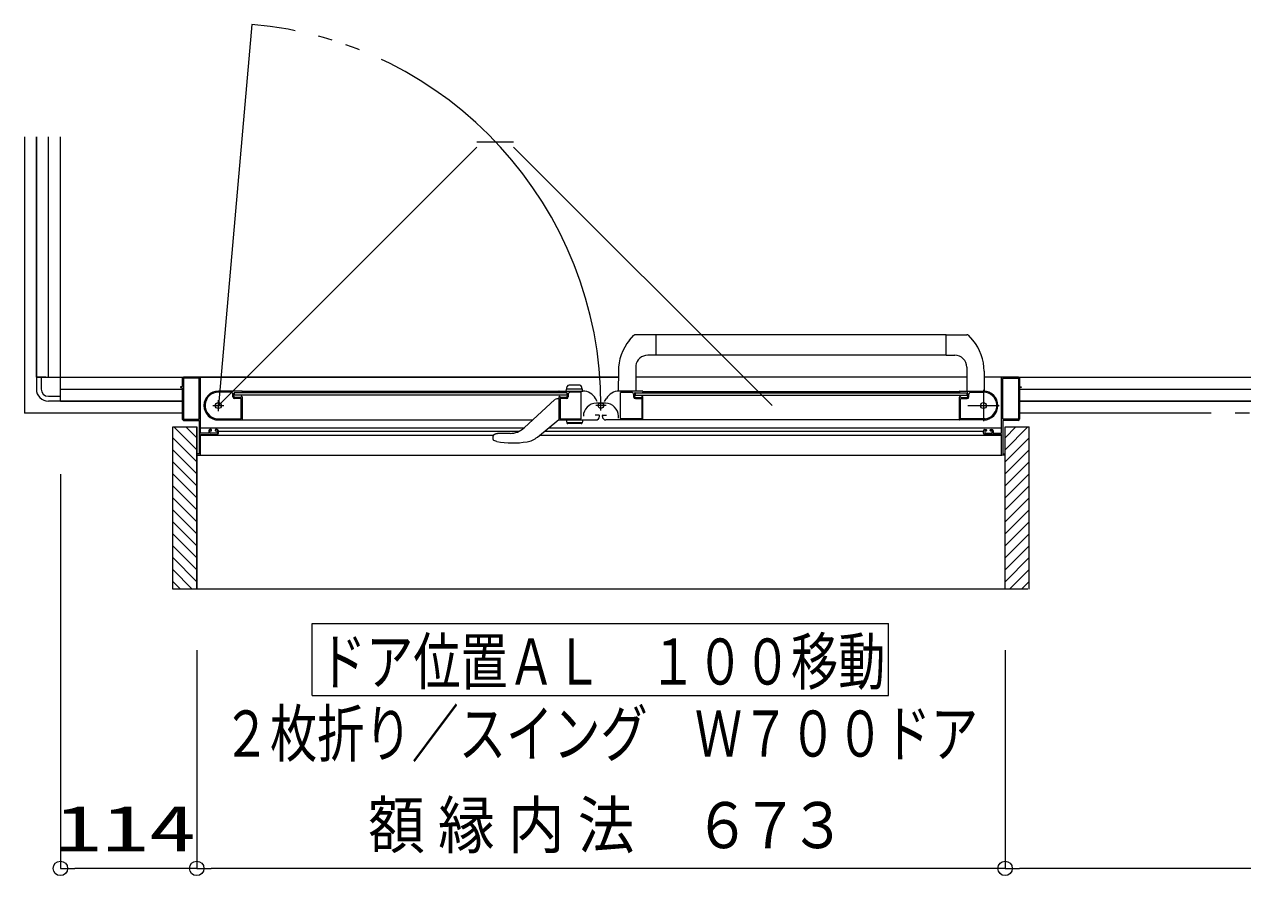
# Model space of a CAD drawing. Units: millimetres on the paper. Extents: x -305 to 305, y -152 to 152.
# Drawn here: x -28.9 to 21.8, y -60.7 to -25.2 of the extents above; entities that cross this region are included whole.
import ezdxf
from ezdxf.enums import TextEntityAlignment as Align

# ---------------------------------------------------------------- set-up
doc = ezdxf.new("R2010")
doc.units = ezdxf.units.MM
doc.linetypes.add('LONG_CHAIN', pattern=[21, 18, -1, 1, -1])
doc.linetypes.add('LONG_DOUBLE_CHAIN', pattern=[21.8, 18, -1, 0.6, -0.6, 0.6, -1])
doc.layers.add('0-0_0', color=7, linetype='Continuous', lineweight=9)
doc.layers.add('0-1_VIEW0001', color=7, linetype='Continuous', lineweight=9)
doc.styles.add('ＭＳ ゴシック', font='')
doc.styles.get('ＭＳ ゴシック').set_extended_font_data('MS Gothic')

# ---------------------------------------------------------------- blocks, each defined once
blk = doc.blocks.new('_ORIGIN')
at = {"layer": '0-0_0'}
blk.add_line((0, 0), (-1, 0), dxfattribs=at)
blk.add_circle((0, 0), 0.5, dxfattribs=at)

msp = doc.modelspace()

# ---------------------------------------------------------------- linework, layer by layer
at = {"layer": '0-1_VIEW0001', "linetype": 'LONG_DOUBLE_CHAIN'}
for p, q in [((-19.471, -25.248), (-20.859, -41.112)), ((-28.934, -29.927), (-28.934, -41.427)), ((-20.859, -41.112), (-10.099, -30.352)), ((-8.573, -30.152), (-10.099, -30.152)), ((2.188, -41.112), (-8.573, -30.352)), ((-22.359, -41.427), (-28.934, -41.427)), ((64.066, -41.427), (12.491, -41.427))]:
    msp.add_line(p, q, dxfattribs=at)
at = {"layer": '0-1_VIEW0001'}
for p, q in [((-28.434, -39.927), (-28.434, -29.927)), ((-28.434, -29.927), (-28.434, -39.927)), ((-27.934, -39.927), (-27.934, -29.927)), ((-27.434, -40.927), (-27.434, -29.927)), ((-3.746, -38.387), (-3.563, -38.189)), ((9.44, -38.162), (-3.495, -38.162)), ((-2.633, -39.017), (-2.633, -38.162)), ((9.44, -39.017), (9.44, -38.162)), ((9.44, -38.162), (10.301, -38.162)), ((10.554, -38.388), (10.37, -38.189)), ((-2.633, -39.017), (-2.988, -39.017)), ((9.44, -39.012), (-2.633, -39.012)), ((9.44, -39.017), (9.795, -39.017)), ((-3.484, -39.448), (-3.483, -40.502)), ((10.295, -39.517), (10.295, -40.512)), ((-28.434, -39.927), (-4.21, -39.927)), ((-28.034, -39.927), (-28.434, -39.927)), ((-28.434, -39.927), (-28.434, -40.427)), ((-28.234, -39.927), (-28.234, -40.427)), ((-22.359, -39.977), (-22.359, -40.312)), ((-22.314, -39.987), (-22.314, -41.667)), ((-4.21, -39.927), (-22.309, -39.927)), ((-21.674, -39.972), (-22.299, -39.972)), ((-21.659, -41.667), (-21.659, -39.987)), ((-21.609, -42.247), (-21.609, -39.952)), ((-4.209, -39.684), (-4.212, -40.502)), ((10.291, -39.927), (-3.484, -39.927)), ((11.016, -39.684), (11.019, -40.502)), ((12.443, -39.927), (11.017, -39.927)), ((11.741, -42.247), (11.741, -39.952)), ((11.791, -41.667), (11.791, -39.987)), ((11.806, -39.972), (12.431, -39.972)), ((12.446, -39.987), (12.446, -41.667)), ((12.491, -39.977), (12.491, -40.312)), ((-27.434, -40.427), (-22.359, -40.427)), ((-27.434, -40.927), (-27.434, -40.527)), ((-22.434, -40.337), (-22.434, -40.357)), ((-22.374, -40.327), (-22.424, -40.327)), ((-22.424, -40.367), (-22.374, -40.367)), ((-22.359, -40.382), (-22.359, -41.677)), ((-19.874, -40.512), (-20.859, -40.512)), ((-20.329, -40.557), (-20.859, -40.557)), ((-19.88, -40.575), (-19.866, -40.566)), ((-6.684, -40.527), (-19.859, -40.527)), ((-19.859, -40.553), (-19.859, -40.527)), ((-6.684, -40.527), (-6.684, -40.553)), ((-6.677, -40.566), (-6.663, -40.575)), ((-6.669, -40.512), (-5.683, -40.512)), ((-6.385, -40.512), (-6.333, -40.317)), ((-6.358, -40.412), (-5.711, -40.412)), ((-5.809, -40.262), (-6.26, -40.262)), ((-5.769, -40.557), (-6.219, -40.557)), ((-5.685, -40.512), (-5.737, -40.317)), ((-3.199, -40.512), (-4.185, -40.512)), ((-4.099, -40.557), (-3.649, -40.557)), ((-3.191, -40.566), (-3.205, -40.575)), ((-3.184, -40.527), (9.991, -40.527)), ((-3.184, -40.527), (-3.184, -40.553)), ((9.991, -40.553), (9.991, -40.527)), ((10.012, -40.575), (9.998, -40.566)), ((10.006, -40.512), (10.991, -40.512)), ((10.461, -40.557), (10.991, -40.557)), ((12.491, -40.382), (12.491, -41.677)), ((12.491, -40.427), (62.566, -40.427)), ((12.506, -40.327), (12.556, -40.327)), ((12.556, -40.367), (12.506, -40.367)), ((12.566, -40.337), (12.566, -40.357)), ((-27.934, -40.727), (-27.434, -40.727)), ((-27.434, -40.927), (-27.934, -40.927)), ((-27.434, -40.927), (-22.359, -40.927)), ((-22.359, -40.927), (-27.434, -40.927)), ((-20.254, -40.747), (-20.254, -40.632)), ((-20.209, -40.727), (-20.209, -40.602)), ((-6.359, -40.577), (-20.184, -40.577)), ((-20.184, -40.677), (-20.184, -40.577)), ((-6.359, -40.677), (-20.184, -40.677)), ((-19.919, -40.822), (-20.179, -40.822)), ((-19.934, -40.777), (-20.159, -40.777)), ((-19.909, -41.652), (-19.909, -40.832)), ((-19.888, -40.737), (-19.894, -40.737)), ((-19.866, -40.748), (-19.88, -40.739)), ((-19.859, -41.702), (-19.859, -40.76)), ((-6.846, -40.866), (-8.134, -42.044)), ((-6.684, -40.837), (-6.775, -40.837)), ((-6.684, -40.76), (-6.684, -41.702)), ((-6.663, -40.739), (-6.677, -40.748)), ((-6.649, -40.737), (-6.655, -40.737)), ((-6.634, -40.837), (-6.634, -41.652)), ((-6.369, -40.822), (-6.619, -40.822)), ((-6.384, -40.777), (-6.609, -40.777)), ((-6.359, -40.577), (-6.359, -40.677)), ((-6.334, -40.602), (-6.334, -40.727)), ((-6.294, -40.632), (-6.294, -40.747)), ((-5.754, -41.652), (-5.754, -40.572)), ((-5.088, -40.942), (-5.163, -40.812)), ((-4.744, -41.018), (-5.124, -41.018)), ((-4.78, -40.942), (-4.705, -40.812)), ((-4.114, -41.652), (-4.114, -40.572)), ((-3.574, -40.632), (-3.574, -40.747)), ((-3.534, -40.602), (-3.534, -40.727)), ((-3.509, -40.577), (-3.509, -40.677)), ((-3.509, -40.577), (10.316, -40.577)), ((-3.509, -40.677), (10.316, -40.677)), ((-3.499, -40.822), (-3.249, -40.822)), ((-3.484, -40.777), (-3.259, -40.777)), ((-3.234, -40.837), (-3.234, -41.652)), ((-3.219, -40.737), (-3.213, -40.737)), ((-3.205, -40.739), (-3.191, -40.748)), ((-3.184, -41.712), (-3.184, -40.76)), ((9.991, -41.702), (9.991, -40.76)), ((9.998, -40.748), (10.012, -40.739)), ((10.02, -40.737), (10.026, -40.737)), ((10.041, -41.652), (10.041, -40.832)), ((10.051, -40.822), (10.311, -40.822)), ((10.066, -40.777), (10.291, -40.777)), ((10.316, -40.677), (10.316, -40.577)), ((10.341, -40.727), (10.341, -40.602)), ((10.386, -40.747), (10.386, -40.632)), ((12.491, -40.927), (62.566, -40.927)), ((62.566, -40.927), (12.491, -40.927)), ((-5.019, -41.507), (-5.169, -41.507)), ((-4.994, -41.562), (-4.994, -41.532)), ((-4.874, -41.562), (-4.874, -41.532)), ((-4.849, -41.507), (-4.699, -41.507)), ((-4.204, -41.638), (-4.204, -41.558)), ((-21.759, -42.952), (-22.709, -42.002)), ((-22.309, -41.727), (-21.674, -41.727)), ((-22.299, -41.682), (-21.674, -41.682)), ((-21.759, -42.452), (-22.209, -42.002)), ((-21.759, -48.752), (-21.759, -42.002)), ((-21.659, -41.742), (-21.659, -43.112)), ((-21.609, -42.033), (-8.122, -42.033)), ((-20.933, -41.662), (-19.919, -41.662)), ((-20.859, -41.712), (-7.771, -41.712)), ((-7.579, -42.425), (-6.684, -41.687)), ((-7.104, -42.033), (11.741, -42.033)), ((-6.714, -41.712), (-5.144, -41.712)), ((-6.624, -41.662), (-5.764, -41.662)), ((-6.385, -41.712), (-6.351, -41.836)), ((-6.358, -41.812), (-5.711, -41.812)), ((-5.752, -41.862), (-6.318, -41.862)), ((-3.153, -41.712), (-4.724, -41.712)), ((-3.244, -41.662), (-4.104, -41.662)), ((10.991, -41.712), (-3.184, -41.712)), ((11.065, -41.662), (10.051, -41.662)), ((11.791, -41.742), (11.791, -43.112)), ((12.431, -41.682), (11.806, -41.682)), ((12.441, -41.727), (11.806, -41.727)), ((11.891, -42.452), (12.341, -42.002)), ((11.891, -42.952), (12.841, -42.002)), ((11.891, -42.002), (12.891, -42.002)), ((11.891, -48.752), (11.891, -42.002)), ((12.891, -48.752), (12.891, -42.002)), ((-21.759, -43.452), (-22.759, -42.452)), ((-21.609, -43.162), (-21.609, -42.327)), ((-21.609, -42.35), (-9.434, -42.35)), ((-21.274, -42.262), (-21.594, -42.262)), ((-21.594, -42.312), (-20.909, -42.312)), ((-21.259, -42.162), (-21.259, -42.247)), ((-21.214, -42.247), (-21.214, -42.177)), ((-21.154, -42.112), (-21.209, -42.112)), ((-21.199, -42.162), (-21.154, -42.162)), ((-20.929, -42.262), (-21.199, -42.262)), ((-21.139, -42.147), (-21.139, -42.127)), ((-20.989, -42.127), (-20.989, -42.147)), ((-20.909, -42.112), (-20.974, -42.112)), ((-20.974, -42.162), (-20.929, -42.162)), ((-20.914, -42.177), (-20.914, -42.247)), ((-20.859, -42.262), (-20.859, -42.162)), ((-20.859, -42.173), (-8.319, -42.173)), ((-9.434, -42.409), (-9.434, -42.491)), ((-9.421, -42.533), (-9.421, -42.533)), ((-9.421, -42.533), (-9.386, -42.561)), ((-9.399, -42.332), (-9.401, -42.334)), ((-9.271, -42.605), (-9.386, -42.561)), ((-8.718, -42.271), (-9.237, -42.271)), ((-7.489, -42.35), (11.741, -42.35)), ((-7.274, -42.173), (10.991, -42.173)), ((10.991, -42.262), (10.991, -42.162)), ((11.041, -42.112), (11.106, -42.112)), ((11.726, -42.312), (11.041, -42.312)), ((11.046, -42.177), (11.046, -42.247)), ((11.106, -42.162), (11.061, -42.162)), ((11.061, -42.262), (11.331, -42.262)), ((11.121, -42.127), (11.121, -42.147)), ((11.271, -42.147), (11.271, -42.127)), ((11.286, -42.112), (11.341, -42.112)), ((11.331, -42.162), (11.286, -42.162)), ((11.346, -42.247), (11.346, -42.177)), ((11.391, -42.162), (11.391, -42.247)), ((11.406, -42.262), (11.726, -42.262)), ((11.741, -43.162), (11.741, -42.327)), ((11.891, -43.452), (12.891, -42.452)), ((-21.759, -43.952), (-22.759, -42.952)), ((11.891, -43.952), (12.891, -42.952)), ((-21.759, -44.452), (-22.759, -43.452)), ((-21.674, -43.127), (-21.744, -43.127)), ((-21.744, -43.177), (-21.624, -43.177)), ((-21.609, -43.177), (11.741, -43.177)), ((11.876, -43.177), (11.756, -43.177)), ((11.806, -43.127), (11.876, -43.127)), ((11.891, -44.452), (12.891, -43.452)), ((-27.434, -43.967), (-27.434, -60.375)), ((-21.759, -44.952), (-22.759, -43.952)), ((11.891, -44.952), (12.891, -43.952)), ((-21.759, -45.452), (-22.759, -44.452)), ((11.891, -45.452), (12.891, -44.452)), ((-21.759, -45.952), (-22.759, -44.952)), ((11.891, -45.952), (12.891, -44.952)), ((-21.759, -46.452), (-22.759, -45.452)), ((11.891, -46.452), (12.891, -45.452)), ((-21.759, -46.952), (-22.759, -45.952)), ((11.891, -46.952), (12.891, -45.952)), ((-21.759, -47.452), (-22.759, -46.452)), ((11.891, -47.452), (12.891, -46.452)), ((-21.759, -47.947), (-22.759, -46.947)), ((11.891, -47.947), (12.891, -46.947)), ((-21.759, -48.442), (-22.759, -47.442)), ((11.891, -48.442), (12.891, -47.442)), ((-21.944, -48.752), (-22.759, -47.937)), ((12.076, -48.752), (12.891, -47.937)), ((-22.439, -48.752), (-22.759, -48.432)), ((12.571, -48.752), (12.891, -48.432)), ((12.84, -48.752), (-22.759, -48.752)), ((-16.96, -53.183), (-16.96, -50.183)), ((-16.96, -50.183), (7.04, -50.183)), ((7.04, -53.183), (7.04, -50.183)), ((-21.759, -51.292), (-21.759, -60.375)), ((-21.759, -51.292), (-21.759, -60.375)), ((11.891, -51.292), (11.891, -60.375)), ((11.891, -51.292), (11.891, -60.375)), ((-16.96, -53.183), (7.04, -53.183)), ((-22.359, -60.375), (-26.834, -60.375)), ((11.291, -60.375), (-21.159, -60.375)), ((61.966, -60.375), (12.491, -60.375))]:
    msp.add_line(p, q, dxfattribs=at)
at = {"layer": '0-1_VIEW0001', "linetype": 'LONG_CHAIN'}
for p, q in [((10.991, -40.462), (10.991, -41.762)), ((-20.859, -41.342), (-20.859, -40.882)), ((-4.934, -41.324), (-4.934, -40.933)), ((-21.089, -41.112), (-20.629, -41.112)), ((-4.721, -41.112), (-5.146, -41.112)), ((10.341, -41.112), (11.641, -41.112))]:
    msp.add_line(p, q, dxfattribs=at)
at = {"layer": '0-1_VIEW0001', "color": 5}
msp.add_line((-21.759, -42.002), (-21.759, -48.752), dxfattribs=at)
at = {"layer": '0-1_VIEW0001'}
for points in [[(12.441, -39.927), (63.566, -39.927), (63.566, -29.927)], [(-22.759, -48.752), (-22.759, -42.002), (-21.759, -42.002)], [(-6.385, -41.712), (-5.685, -41.712), (-5.718, -41.836)], [(-9.434, -42.491), (-9.434, -42.493), (-9.434, -42.495), (-9.433, -42.497), (-9.433, -42.5), (-9.433, -42.502), (-9.432, -42.504), (-9.432, -42.506), (-9.432, -42.509), (-9.431, -42.511), (-9.431, -42.513), (-9.43, -42.515), (-9.429, -42.517), (-9.429, -42.52), (-9.428, -42.522), (-9.427, -42.524), (-9.426, -42.526), (-9.425, -42.528), (-9.424, -42.53), (-9.422, -42.532), (-9.421, -42.533)], [(-9.398, -42.332), (-9.397, -42.331), (-9.396, -42.33), (-9.395, -42.33), (-9.394, -42.329), (-9.393, -42.328), (-9.392, -42.327), (-9.39, -42.325), (-9.389, -42.324), (-9.387, -42.323), (-9.386, -42.322), (-9.385, -42.321), (-9.383, -42.32), (-9.382, -42.319), (-9.38, -42.318), (-9.379, -42.317), (-9.377, -42.316), (-9.376, -42.315), (-9.374, -42.314), (-9.373, -42.313), (-9.37, -42.311), (-9.366, -42.309), (-9.363, -42.307), (-9.36, -42.305), (-9.357, -42.303), (-9.353, -42.301), (-9.349, -42.299), (-9.346, -42.297), (-9.342, -42.295), (-9.338, -42.293), (-9.334, -42.292), (-9.331, -42.29), (-9.327, -42.288), (-9.323, -42.287), (-9.319, -42.286), (-9.315, -42.284), (-9.311, -42.283), (-9.307, -42.281), (-9.303, -42.28), (-9.298, -42.279)], [(-9.298, -42.279), (-9.294, -42.278), (-9.29, -42.277), (-9.286, -42.276), (-9.282, -42.275), (-9.277, -42.274), (-9.273, -42.274), (-9.269, -42.273), (-9.264, -42.273), (-9.26, -42.272), (-9.255, -42.272), (-9.253, -42.271), (-9.251, -42.271), (-9.249, -42.271), (-9.247, -42.271), (-9.245, -42.271), (-9.243, -42.271), (-9.241, -42.271), (-9.238, -42.271), (-9.236, -42.271), (-9.234, -42.271)]]:
    msp.add_lwpolyline(points, dxfattribs=at)
for centre, radius in [((-20.859, -41.112), 0.125), ((-4.934, -41.112), 0.113), ((10.991, -41.112), 0.125)]:
    msp.add_circle(centre, radius, dxfattribs=at)
at = {"layer": '0-1_VIEW0001', "linetype": 'LONG_DOUBLE_CHAIN'}
msp.add_arc((-20.859, -41.112), 15.925, 0, 85, dxfattribs=at)
at = {"layer": '0-1_VIEW0001'}
for centre, radius, start, end in [((-2.139, -39.692), 2.07, 140.9419, 179.8), ((-3.494, -38.262), 0.1, 90, 133.4724), ((10.301, -38.262), 0.1, 46.5276, 90), ((8.946, -39.692), 2.07, 0.2, 39.0242), ((-2.988, -39.517), 0.5, 90, 172.0444), ((9.795, -39.517), 0.5, 0, 90), ((-22.309, -39.977), 0.05, 90, 180), ((-22.299, -39.987), 0.015, 90, 180), ((-21.674, -39.987), 0.015, 0, 90), ((-21.634, -39.952), 0.025, 0, 90), ((11.766, -39.952), 0.025, 90, 180), ((11.806, -39.987), 0.015, 90, 180), ((12.431, -39.987), 0.015, 0, 90), ((12.441, -39.977), 0.05, 0, 90), ((-27.934, -40.427), 0.5, 180, 270), ((-27.934, -40.427), 0.3, 180, 270), ((-22.424, -40.337), 0.01, 90, 180), ((-22.424, -40.357), 0.01, 180, 270), ((-22.374, -40.312), 0.015, 270, 0), ((-22.374, -40.382), 0.015, 0, 90), ((-20.859, -41.112), 0.6, 90, 270), ((-20.859, -41.112), 0.555, 90, 262.2329), ((-20.329, -40.632), 0.075, 0, 90), ((-19.874, -40.527), 0.015, 0, 90), ((-19.874, -40.553), 0.015, 300.9638, 0), ((-6.669, -40.527), 0.015, 90, 180), ((-6.669, -40.553), 0.015, 180, 239.0362), ((-6.26, -40.337), 0.075, 90, 165), ((-6.219, -40.632), 0.075, 90, 180), ((-5.809, -40.337), 0.075, 15, 90), ((-5.769, -40.572), 0.015, 0, 90), ((-5.683, -41.112), 0.6, 30, 90), ((-4.185, -41.112), 0.6, 90, 150), ((-4.099, -40.572), 0.015, 90, 180), ((-3.649, -40.632), 0.075, 0, 90), ((-3.199, -40.527), 0.015, 0, 90), ((-3.199, -40.553), 0.015, 300.9638, 0), ((10.006, -40.527), 0.015, 90, 180), ((10.006, -40.553), 0.015, 180, 239.0362), ((10.461, -40.632), 0.075, 90, 180), ((10.991, -41.112), 0.6, 270, 90), ((10.991, -41.112), 0.555, 277.7671, 90), ((12.506, -40.312), 0.015, 180, 270), ((12.506, -40.382), 0.015, 90, 180), ((12.556, -40.337), 0.01, 0, 90), ((12.556, -40.357), 0.01, 270, 0), ((-20.179, -40.747), 0.075, 180, 270), ((-20.184, -40.602), 0.025, 90, 180), ((-20.159, -40.727), 0.05, 180, 270), ((-19.934, -40.752), 0.025, 270, 0), ((-19.919, -40.832), 0.01, 0, 90), ((-19.894, -40.752), 0.015, 90, 180), ((-19.888, -40.562), 0.015, 270, 300.9638), ((-19.888, -40.752), 0.015, 59.0362, 90), ((-19.874, -40.76), 0.015, 0, 59.0362), ((-6.775, -40.937), 0.1, 90, 132.4362), ((-6.669, -40.76), 0.015, 120.9638, 180), ((-6.655, -40.562), 0.015, 239.0362, 270), ((-6.655, -40.752), 0.015, 90, 120.9638), ((-6.649, -40.752), 0.015, 0, 90), ((-6.609, -40.752), 0.025, 180, 270), ((-6.619, -40.837), 0.015, 90, 180), ((-6.384, -40.727), 0.05, 270, 0), ((-6.369, -40.747), 0.075, 270, 0), ((-6.359, -40.602), 0.025, 0, 90), ((-5.124, -41.558), 0.54, 90, 180), ((-4.744, -41.558), 0.54, 0, 90), ((-3.499, -40.747), 0.075, 180, 270), ((-3.509, -40.602), 0.025, 90, 180), ((-3.484, -40.727), 0.05, 180, 270), ((-3.259, -40.752), 0.025, 270, 0), ((-3.249, -40.837), 0.015, 0, 90), ((-3.219, -40.752), 0.015, 90, 180), ((-3.213, -40.562), 0.015, 270, 300.9638), ((-3.213, -40.752), 0.015, 59.0362, 90), ((-3.199, -40.76), 0.015, 0, 59.0362), ((10.006, -40.76), 0.015, 120.9638, 180), ((10.02, -40.562), 0.015, 239.0362, 270), ((10.02, -40.752), 0.015, 90, 120.9638), ((10.026, -40.752), 0.015, 0, 90), ((10.066, -40.752), 0.025, 180, 270), ((10.051, -40.832), 0.01, 90, 180), ((10.291, -40.727), 0.05, 270, 0), ((10.311, -40.747), 0.075, 270, 0), ((10.316, -40.602), 0.025, 0, 90), ((-5.144, -41.562), 0.15, 270, 0), ((-5.019, -41.532), 0.025, 0, 90), ((-4.849, -41.532), 0.025, 90, 180), ((-4.724, -41.562), 0.15, 180, 270), ((-22.309, -41.677), 0.05, 180, 270), ((-22.299, -41.667), 0.015, 180, 270), ((-21.674, -41.667), 0.015, 270, 0), ((-21.674, -41.742), 0.015, 0, 90), ((-20.933, -41.652), 0.01, 262.2329, 270), ((-20.759, -41.697), 0.015, 270, 272.6935), ((-19.919, -41.652), 0.01, 270, 0), ((-19.869, -41.702), 0.01, 270, 0), ((-8.718, -41.406), 0.865, 270, 312.4362), ((-6.674, -41.702), 0.01, 180, 270), ((-6.624, -41.652), 0.01, 180, 270), ((-6.318, -41.827), 0.035, 195, 270), ((-5.764, -41.652), 0.01, 270, 0), ((-5.752, -41.827), 0.035, 270, 345), ((-4.104, -41.652), 0.01, 180, 270), ((-3.244, -41.652), 0.01, 270, 0), ((-3.194, -41.702), 0.01, 270, 0), ((10.001, -41.702), 0.01, 180, 270), ((10.051, -41.652), 0.01, 180, 270), ((11.065, -41.652), 0.01, 270, 277.7671), ((11.806, -41.667), 0.015, 180, 270), ((11.806, -41.742), 0.015, 90, 180), ((12.431, -41.667), 0.015, 270, 0), ((12.441, -41.677), 0.05, 270, 0), ((-21.594, -42.247), 0.015, 180, 270), ((-21.594, -42.327), 0.015, 90, 180), ((-21.274, -42.247), 0.015, 270, 0), ((-21.209, -42.162), 0.05, 90, 180), ((-21.199, -42.177), 0.015, 90, 180), ((-21.199, -42.247), 0.015, 180, 270), ((-21.154, -42.127), 0.015, 0, 90), ((-21.154, -42.147), 0.015, 270, 0), ((-20.974, -42.127), 0.015, 90, 180), ((-20.974, -42.147), 0.015, 180, 270), ((-20.929, -42.177), 0.015, 0, 90), ((-20.929, -42.247), 0.015, 270, 0), ((-20.909, -42.162), 0.05, 0, 90), ((-20.909, -42.262), 0.05, 270, 0), ((-9.334, -42.409), 0.1, 131.8103, 180), ((-8.152, -41.731), 0.9, 279.2884, 309.5), ((11.041, -42.162), 0.05, 90, 180), ((11.041, -42.262), 0.05, 180, 270), ((11.061, -42.177), 0.015, 90, 180), ((11.061, -42.247), 0.015, 180, 270), ((11.106, -42.127), 0.015, 0, 90), ((11.106, -42.147), 0.015, 270, 0), ((11.286, -42.127), 0.015, 90, 180), ((11.286, -42.147), 0.015, 180, 270), ((11.331, -42.177), 0.015, 0, 90), ((11.331, -42.247), 0.015, 270, 0), ((11.341, -42.162), 0.05, 0, 90), ((11.406, -42.247), 0.015, 180, 270), ((11.726, -42.247), 0.015, 270, 0), ((11.726, -42.327), 0.015, 0, 90), ((-8.599, -38.997), 3.67, 259.4547, 279.2884), ((-21.744, -43.142), 0.015, 90, 180), ((-21.744, -43.162), 0.015, 180, 270), ((-21.674, -43.112), 0.015, 270, 0), ((-21.624, -43.162), 0.015, 270, 0), ((11.756, -43.162), 0.015, 180, 270), ((11.806, -43.112), 0.015, 180, 270), ((11.876, -43.142), 0.015, 0, 90), ((11.876, -43.162), 0.015, 270, 0)]:
    msp.add_arc(centre, radius, start, end, dxfattribs=at)

# ---------------------------------------------------------------- block references
at = {"layer": '0-1_VIEW0001', "xscale": 0.6, "yscale": 0.6, "rotation": 180}
for p in [(-27.434, -60.375), (-21.759, -60.375), (11.891, -60.375)]:
    msp.add_blockref('_ORIGIN', p, dxfattribs=at)
at = {"layer": '0-1_VIEW0001', "xscale": 0.6, "yscale": 0.6}
for p in [(-21.759, -60.375), (11.891, -60.375)]:
    msp.add_blockref('_ORIGIN', p, dxfattribs=at)

# ---------------------------------------------------------------- texts
at = {"layer": '0-1_VIEW0001', "style": 'ＭＳ ゴシック'}
for s, width, p in [('ドア位置ＡＬ\u3000１００移動', 0.75, (-16.674, -53.302)), ('２枚折り／スイング\u3000Ｗ７００ドア', 0.75, (-20.674, -56.3)), ('114', 1.5, (-27.667, -60.245)), ('額', 0.9, (-14.622, -60.109)), ('縁', 0.9, (-11.714, -60.109)), ('内', 0.9, (-8.806, -60.109)), ('法', 0.9, (-5.898, -60.109)), ('６', 0.9, (-1.058, -60.109)), ('７', 0.9, (0.93, -60.109)), ('３', 0.9, (2.918, -60.109))]:
    msp.add_text(s, height=1.921, dxfattribs=dict(at, width=width)).set_placement(p, align=Align.BOTTOM_LEFT)

doc.saveas('drawing.dxf')
